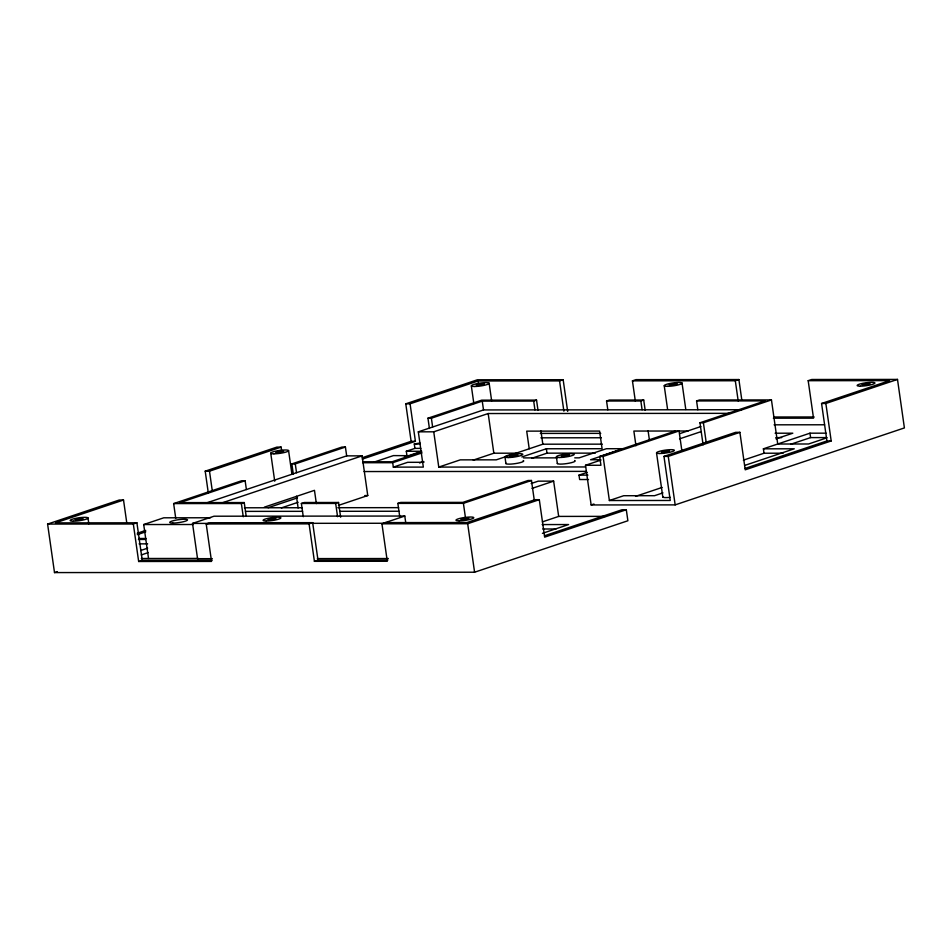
<?xml version="1.0" encoding="UTF-8"?>
<svg xmlns="http://www.w3.org/2000/svg" width="952" height="952" viewBox="0 0 952 952"><rect width="100%" height="100%" fill="white"/><g stroke="black" fill="none" stroke-linecap="round" stroke-linejoin="round"><path stroke-width="1.43" d="M544.58 535.738L622.025 509.736L626.309 509.736L627.88 520.756L474.584 572.223L54.502 572.58L47.6 524.076L119.238 500.026L123.522 500.026L126.806 523.088M208.274 492.791L205.204 471.169L276.842 447.119L281.126 447.107L281.542 450.046M362.2 457.722L411.121 441.3L405.778 403.827L477.416 379.777L563.156 379.705L567.666 411.407M123.522 500.026L55.466 522.874L136.909 522.803L142.241 560.276L138.659 561.49L133.328 524.005L136.909 522.803M205.204 471.169L209.488 471.169L281.126 447.107M405.778 403.827L410.074 403.815L478.13 380.967L559.574 380.907L563.156 379.705M175.739 518.281L173.645 503.584L241.701 480.736L245.128 480.724L246.389 489.542M293.311 474.179L291.847 463.898L341.994 447.059L345.421 447.059L346.671 455.877L206.167 503.049M429.423 428.483L427.96 418.202L481.688 400.161L536.547 400.114L538.011 410.407M245.128 480.724L179.94 502.62L244.236 502.561L246.116 515.794M291.847 463.898L295.275 463.898L345.421 447.059M427.96 418.202L431.387 418.202L482.248 401.125L533.691 401.078L536.547 400.114M422.069 452.854L392.7 462.708L393.331 467.123L423.331 467.099L418.309 431.827L483.509 409.943L741.608 409.729M148.536 558.491L143.704 524.54L163.768 517.805L210.535 517.769M221.435 503.096L362.105 455.865L367.758 495.54L338.507 505.369M418.309 431.827L433.743 431.815L488.186 413.537L731.338 413.335M137.255 533.251L145.704 530.407M137.314 534.667L145.763 531.823M362.284 459.126L415.405 441.3L410.074 403.815M404.362 456.555L406.944 455.687L406.314 451.272L414.917 448.392L414.287 443.977L420.01 443.013M173.645 503.584L241.368 503.525L244.236 502.561M374.231 462.041L393.426 455.603L409.753 455.687M212.332 558.681L197.552 558.693L192.53 523.422L214.021 516.21L404.79 516.043L405.838 523.398M54.502 572.58L57.31 571.628M408.848 455.591L421.748 451.26L406.314 451.272M138.659 561.49L211.534 561.418L206.203 523.945L209.785 522.743L312.661 522.66L317.992 560.133L314.41 561.335L309.079 523.862L312.661 522.66M635.317 401.018L632.437 380.848L636.019 379.634L738.895 379.55L741.775 399.733M421.427 451.914L392.141 461.756L362.748 461.779M264.323 507.166L314.469 490.339L316.35 503.56M140.646 550.518L147.655 548.162M268.155 507.713L297.488 497.86M393.331 467.123L407.658 462.315L423.902 462.303M141.277 554.933L148.286 552.577M281.352 507.904L298.119 502.275M419.534 462.946L423.759 461.518M303.272 516.698L301.379 503.477L304.247 502.513L338.543 502.489L340.637 517.186M607.816 409.836L606.555 401.018L609.423 400.054L643.719 400.03L645.182 410.312M433.743 431.815L438.765 467.087L460.256 459.864L496.266 459.84L542.83 444.203L602.307 444.156M301.379 503.477L335.675 503.441L338.543 502.489M606.555 401.018L640.851 400.994L643.719 400.03M473.239 460.125L493.838 453.212L518.316 453.188M197.552 558.693L198.266 558.455L141.336 558.503M632.437 380.848L735.313 380.752L738.895 379.55M521.863 456.984L546.365 448.761L602.08 448.713L599.582 431.077L526.706 431.137L529.217 448.773M697.828 409.765L696.578 400.947L699.434 399.983L771.453 399.923L777.724 444.013L808.593 443.989L826.812 437.86M532.013 458.198L546.983 453.164L595.286 453.128M399.733 516.627L397.853 503.394L400.721 502.43L462.85 502.382L528.039 480.498L531.466 480.486L534.191 499.598M404.79 516.043L383.299 523.267L312.315 523.326M314.41 561.335L387.285 561.275L381.942 523.802L385.524 522.6L466.968 522.529L535.024 499.681L539.308 499.681L544.651 537.154L626.309 509.736M773.369 418.202L813.52 418.166L808.188 380.693L811.77 379.491L897.498 379.42L904.4 427.924L675.158 504.881L591.144 504.953L585.504 465.278L600.974 460.078M585.504 465.278L600.926 465.266L599.677 456.448L675.611 430.947M703.1 444.822L699.97 422.771L765.158 400.887L696.578 400.947M397.853 503.394L463.41 503.346L531.466 480.486M599.677 456.448L603.104 456.436L679.038 430.947L681.763 450.046M699.97 422.771L703.397 422.771L771.453 399.923M531.18 483.509L538.225 481.153L553.647 481.141L558.669 516.412L542.438 521.863M679.752 433.636L700.851 426.544M532.001 488.4L553.647 481.141M679.573 438.86L701.219 431.589M588.526 479.522L579.637 479.534L579.006 475.119L587.134 472.394M603.104 456.436L609.375 500.526L670.244 500.478L663.972 456.389L735.61 432.339L739.894 432.339L745.226 469.812L831.191 440.954L825.86 403.469L897.498 379.42M745.166 468.396L826.907 440.954L821.576 403.481L889.632 380.633L808.188 380.693M381.942 523.802L467.682 523.731L539.308 499.681M663.972 456.389L668.256 456.389L739.894 432.339M775.999 438.848L792.814 433.196L775.118 433.219M591.144 504.953L593.965 504.013M609.375 500.526L623.703 495.718L654.571 495.695L662.973 492.874M743.357 460.161L764.028 453.223L763.397 448.82L809.962 433.184L826.134 433.172M635.531 496.373L662.14 487.436M790.969 444.179L810.592 437.599L826.752 437.587M542.426 533.346L568.606 524.552L542.152 524.576M744.666 465.445L794.265 448.797L763.397 448.82M821.576 403.481L825.86 403.469M773.976 417L814.127 416.976M774.083 424.818L824.599 424.782M688.129 431.006L633.865 431.054L635.96 445.75M540.296 433.41L600.748 433.362M540.914 437.825L601.378 437.765M775.749 437.623L781.651 437.623M411.121 441.3L415.405 441.3M826.907 440.954L831.191 440.954M414.287 443.977L420.165 443.977M414.917 448.392L420.796 448.38M764.028 453.223L783.127 453.212M346.671 455.877L362.105 455.865M523.529 457.9L557.194 457.864M574.758 457.852L579.149 457.852L606.376 448.713L623.512 448.701L590.561 459.757L600.569 459.757M362.7 462.731L392.7 462.708M438.765 467.087L585.575 466.956M364.104 471.549L586.23 471.371M579.006 475.119L587.908 475.119M364.806 495.552L367.758 495.54M244.438 507.785L302.26 507.737M337.841 507.702L398.626 507.654M245.497 511.379L302.581 511.331M339.793 511.307L399.007 511.248M558.669 516.412L605.436 516.365M192.53 523.422L208.797 523.41M47.6 524.076L133.328 524.005M206.203 523.945L309.079 523.862M143.704 524.54L193.435 524.504M542.783 528.991L556.004 528.979M138.635 538.499L145.977 538.487M138.456 539.463L145.608 539.451M139.087 543.866L147.655 543.854M317.337 558.598L388.321 558.538M142.241 560.276L212.141 560.228M317.992 560.133L387.892 560.073M809.962 433.184L810.592 437.599M735.313 380.752L738.193 400.935M703.397 422.771L706.324 443.346M682.037 383.037L685.797 409.491M664.234 385.774L667.578 409.289M668.256 456.389L675.158 504.881M656.535 452.95L662.818 497.039M648.11 430.887L649.359 439.705M640.851 400.994L642.1 409.8M559.574 380.907L563.881 411.169M556.408 456.924L557.348 463.541M546.365 448.761L546.983 453.164M540.938 430.982L542.83 444.203M533.691 401.078L534.941 409.895M504.976 456.972L505.917 463.588M489.138 383.204L491.648 400.84M488.186 413.537L493.838 453.212M482.248 401.125L483.509 409.943M478.13 380.967L478.547 383.906M471.335 385.929L473.846 403.565M467.682 523.731L474.584 572.223M463.41 503.346L465.504 518.043M431.387 418.202L432.636 427.02M335.675 503.441L337.555 516.674M295.275 463.898L296.536 472.716M296.453 496.23L298.119 507.987M288.563 450.546L291.907 474.06M270.749 453.271L274.723 481.2M241.368 503.525L243.26 516.757M209.488 471.169L212.355 491.339M87.977 517.888L88.81 523.767M574.651 460.506A9.02 1.464 -8.1 0 1 567.059 463.541A9.02 1.464 -8.1 0 1 557.455 463.148M523.207 460.554A9.02 1.464 -8.1 0 1 515.615 463.576A9.02 1.464 -8.1 0 1 506.012 463.184M670.184 497.349A9.02 1.464 -8.1 0 1 662.913 496.647M459.126 520.863A9.02 1.464 -8.1 0 0 473.668 517.971A9.02 1.464 -8.1 0 0 461.779 517.983A9.02 1.464 -8.1 0 0 459.126 520.863M266.239 521.018A9.02 1.464 -8.1 0 0 280.769 518.126A9.02 1.464 -8.1 0 0 268.892 518.138A9.02 1.464 -8.1 0 0 266.239 521.018M73.34 521.184A9.02 1.464 -8.1 0 0 87.881 518.293A9.02 1.464 -8.1 0 0 75.993 518.293A9.02 1.464 -8.1 0 0 73.34 521.184M273.926 453.83A9.02 1.464 -8.1 0 0 288.456 450.939A9.02 1.464 -8.1 0 0 276.58 450.95A9.02 1.464 -8.1 0 0 273.926 453.83M559.586 457.495A9.02 1.464 -8.1 0 0 574.115 454.604A9.02 1.464 -8.1 0 0 562.239 454.604A9.02 1.464 -8.1 0 0 559.586 457.495M508.142 457.531A9.02 1.464 -8.1 0 0 522.684 454.639A9.02 1.464 -8.1 0 0 510.808 454.651A9.02 1.464 -8.1 0 0 508.142 457.531M511.295 456.472A4.058 0.654 -8.1 0 0 517.84 455.175A4.058 0.654 -8.1 0 0 512.497 455.175A4.058 0.654 -8.1 0 0 511.295 456.472M562.739 456.436A4.058 0.654 -8.1 0 0 569.272 455.127A4.058 0.654 -8.1 0 0 563.929 455.139A4.058 0.654 -8.1 0 0 562.739 456.436M269.392 519.959A4.058 0.654 -8.1 0 0 275.925 518.662A4.058 0.654 -8.1 0 0 270.582 518.662A4.058 0.654 -8.1 0 0 269.392 519.959M462.279 519.804A4.058 0.654 -8.1 0 0 468.824 518.495A4.058 0.654 -8.1 0 0 463.469 518.507A4.058 0.654 -8.1 0 0 462.279 519.804M662.866 452.462A4.058 0.654 -8.1 0 0 669.399 451.153A4.058 0.654 -8.1 0 0 664.056 451.165A4.058 0.654 -8.1 0 0 662.866 452.462M863.44 385.108A4.058 0.654 -8.1 0 0 869.985 383.811A4.058 0.654 -8.1 0 0 864.642 383.811A4.058 0.654 -8.1 0 0 863.44 385.108M477.666 385.429A4.058 0.654 -8.1 0 0 484.199 384.132A4.058 0.654 -8.1 0 0 478.856 384.132A4.058 0.654 -8.1 0 0 477.666 385.429M277.08 452.771A4.058 0.654 -8.1 0 0 283.613 451.474A4.058 0.654 -8.1 0 0 278.27 451.486A4.058 0.654 -8.1 0 0 277.08 452.771M76.493 520.125A4.058 0.654 -8.1 0 0 83.038 518.816A4.058 0.654 -8.1 0 0 77.695 518.828A4.058 0.654 -8.1 0 0 76.493 520.125M172.871 523.076A9.02 1.464 -8.1 0 0 187.401 520.185A9.02 1.464 -8.1 0 0 175.525 520.197A9.02 1.464 -8.1 0 0 172.871 523.076M670.553 385.274A4.058 0.654 -8.1 0 0 677.098 383.977A4.058 0.654 -8.1 0 0 671.743 383.977A4.058 0.654 -8.1 0 0 670.553 385.274M667.4 386.333A9.02 1.464 -8.1 0 0 681.941 383.442A9.02 1.464 -8.1 0 0 670.053 383.454A9.02 1.464 -8.1 0 0 667.4 386.333M474.512 386.488A9.02 1.464 -8.1 0 0 489.042 383.596A9.02 1.464 -8.1 0 0 477.166 383.608A9.02 1.464 -8.1 0 0 474.512 386.488M860.299 386.167A9.02 1.464 -8.1 0 0 874.828 383.275A9.02 1.464 -8.1 0 0 862.952 383.287A9.02 1.464 -8.1 0 0 860.299 386.167M659.712 453.509A9.02 1.464 -8.1 0 0 674.242 450.629A9.02 1.464 -8.1 0 0 662.366 450.629A9.02 1.464 -8.1 0 0 659.712 453.509"/></g></svg>
